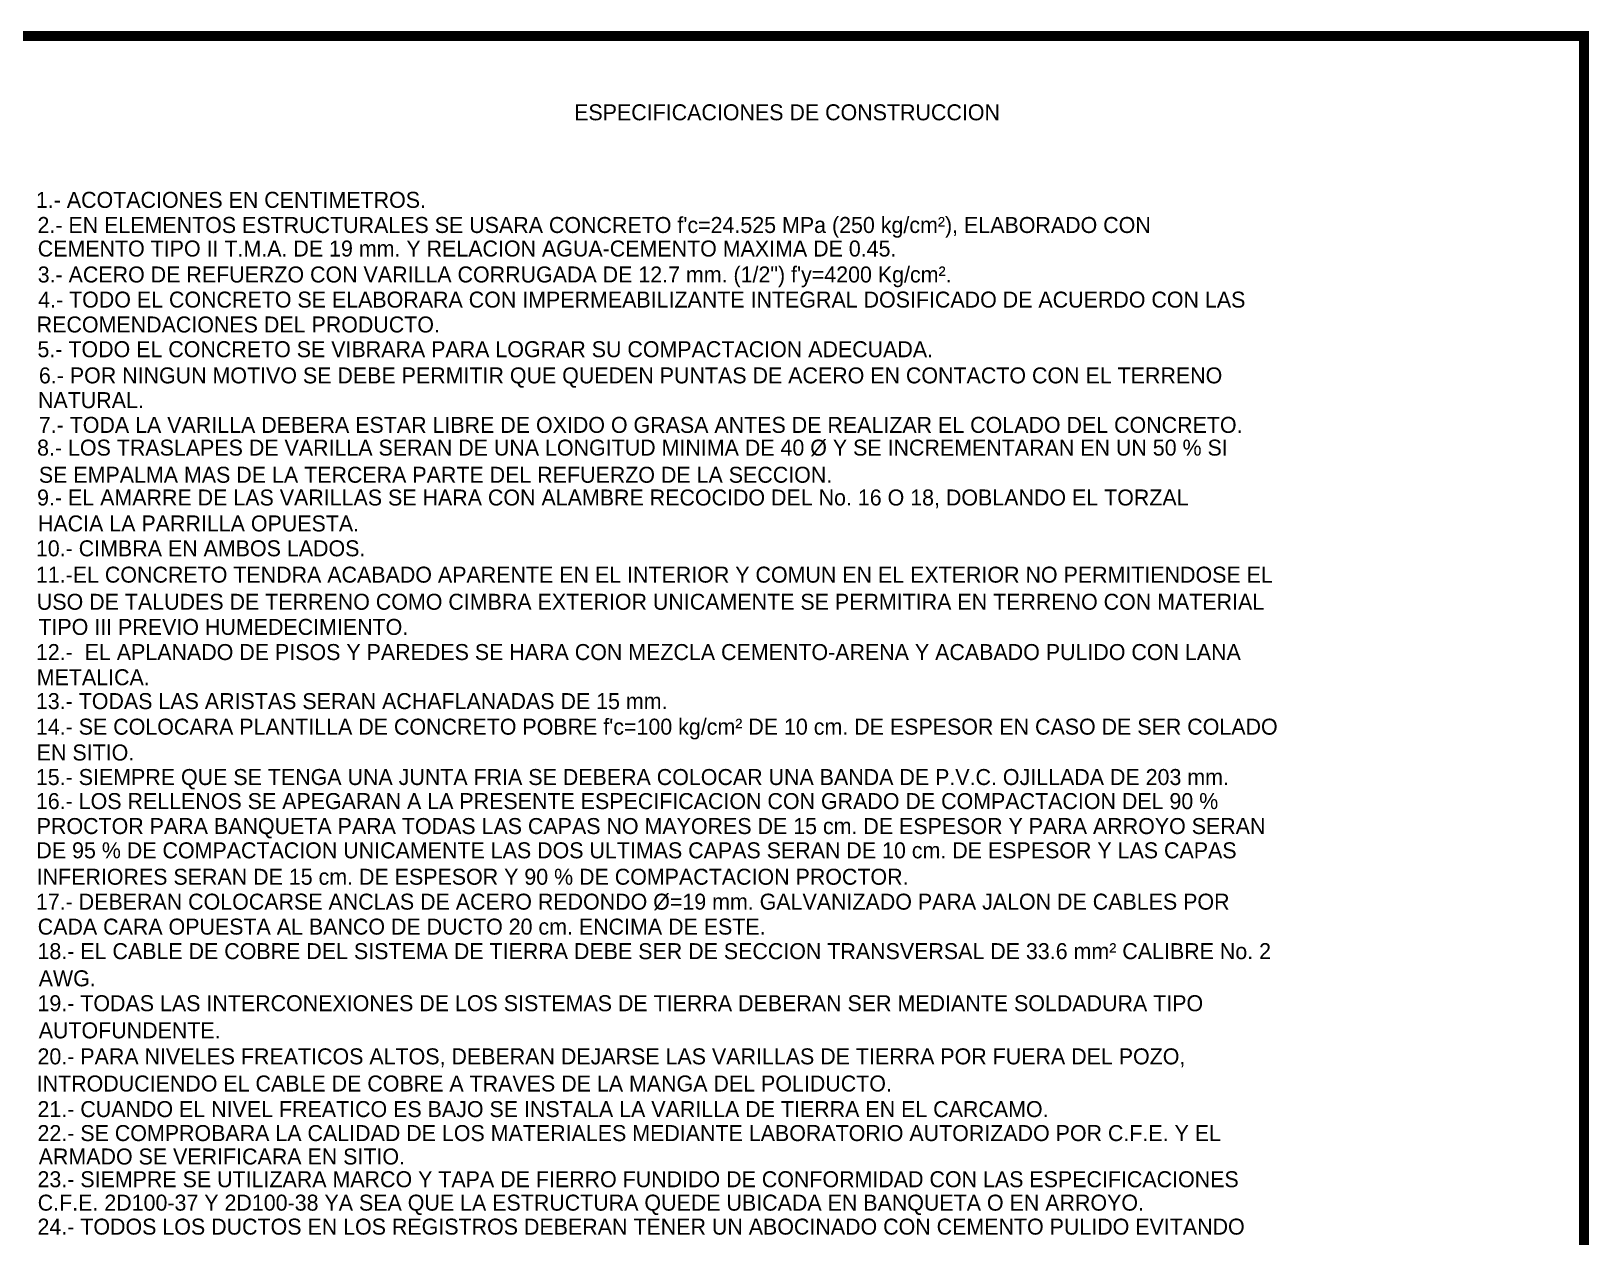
# Model space of a CAD drawing. Header units: centimetres. Extents: x 899 to 420531, y -3171 to 1299.
# Drawn here: x 16508 to 17870, y -2099 to -1044 of the extents above; entities that cross this region are included whole.
import ezdxf

# ---------------------------------------------------------------- set-up
doc = ezdxf.new("R2010")
doc.units = ezdxf.units.CM
doc.header["$LTSCALE"] = 10
doc.header["$MEASUREMENT"] = 0
for name, color, linetype in [('CABLES Y VARILLAS', 7, 'CONTINUOUS'), ('DIM', 7, 'CONTINUOUS'), ('MARCO', 7, 'CONTINUOUS'), ('TEXTOS', 7, 'CONTINUOUS')]:
    doc.layers.add(name, color=color, linetype=linetype)
doc.styles.get("Standard").update_dxf_attribs({"font": ''})
doc.styles.get('Standard').set_extended_font_data('Zurich Ex BT')

# ---------------------------------------------------------------- blocks, each defined once
blk = doc.blocks.new('Marco-Reg')
at = {"layer": 'MARCO', "linetype": 'Continuous', "const_width": 8.492823908374419}
blk.add_lwpolyline([(17865.85293699697, -3167.122317392529), (17865.85293699697, -1048.466067392645), (14591.56600517897, -1048.466067392645), (14591.56600517897, -3167.122317392527)], close=True, dxfattribs=at)

msp = doc.modelspace()

# ---------------------------------------------------------------- block references
at = {"layer": 'DIM'}
msp.add_blockref('Marco-Reg', (0, 0), dxfattribs=at)

# ---------------------------------------------------------------- texts
at = {"layer": 'CABLES Y VARILLAS'}
for s, p in [('1.- ACOTACIONES EN CENTIMETROS.', (16511.86954016027, -1198.848206664538)), ("2.- EN ELEMENTOS ESTRUCTURALES SE USARA CONCRETO f'c=24.525 MPa (250 kg/cm²), ELABORADO CON ", (16513.26767073846, -1220.838281104201)), ('CEMENTO TIPO II T.M.A. DE 19 mm. Y RELACION AGUA-CEMENTO MAXIMA DE 0.45.', (16513.46000616124, -1241.445629376491)), ('3.- ACERO DE REFUERZO CON VARILLA CORRUGADA DE 12.7 mm. (1/2") f\'y=4200 Kg/cm².', (16513.445211129, -1264.140674747919)), ('4.- TODO EL CONCRETO SE ELABORARA CON IMPERMEABILIZANTE INTEGRAL DOSIFICADO DE ACUERDO CON LAS ', (16513.84467700816, -1286.130749187526)), ('RECOMENDACIONES DEL PRODUCTO.', (16512.60189427259, -1307.900332659803)), ('5.- TODO EL CONCRETO SE VIBRARA PARA LOGRAR SU COMPACTACION ADECUADA.', (16513.25287570576, -1329.5474377514)), ('6.- POR NINGUN MOTIVO SE DEBE PERMITIR QUE QUEDEN PUNTAS DE ACERO EN CONTACTO CON EL TERRENO ', (16514.50853435049, -1352.454318541586)), ('NATURAL.', (16513.69480755903, -1374.109590176233)), ('7.- TODA LA VARILLA DEBERA ESTAR LIBRE DE OXIDO O GRASA ANTES DE REALIZAR EL COLADO DEL CONCRETO.', (16514.39017408983, -1395.75669526783)), ('8.- LOS TRASLAPES DE VARILLA SERAN DE UNA LONGITUD MINIMA DE 40 Ø Y SE INCREMENTARAN EN UN 50 % SI ', (16512.91806834952, -1415.650922982838)), ('SE EMPALMA MAS DE LA TERCERA PARTE DEL REFUERZO DE LA SECCION.', (16514.46414925286, -1439.402041342027)), ('9.- EL AMARRE DE LAS VARILLAS SE HARA CON ALAMBRE RECOCIDO DEL No. 16 O 18, DOBLANDO EL TORZAL ', (16512.91806834952, -1459.296269057036)), ('HACIA LA PARRILLA OPUESTA.', (16513.65042246139, -1481.999464053981)), ('10.- CIMBRA EN AMBOS LADOS.', (16511.86954016027, -1503.760880983209)), ('11.-EL CONCRETO TENDRA ACABADO APARENTE EN EL INTERIOR Y COMUN EN EL EXTERIOR NO PERMITIENDOSE EL ', (16511.86954016027, -1526.798878785115)), ('USO DE TALUDES DE TERRENO COMO CIMBRA EXTERIOR UNICAMENTE SE PERMITIRA EN TERRENO CON MATERIAL ', (16512.70545950055, -1550.549997144361)), ('TIPO III PREVIO HUMEDECIMIENTO.', (16514.05180746454, -1572.548238127017)), ('12.-  EL APLANADO DE PISOS Y PAREDES SE HARA CON MEZCLA CEMENTO-ARENA Y ACABADO PULIDO CON LANA ', (16511.86954016027, -1594.538312566568)), ('METALICA.', (16512.61668930528, -1616.574668773473)), ('13.- TODAS LAS ARISTAS SERAN ACHAFLANADAS DE 15 mm.', (16511.86954016027, -1637.464653824466)), ("14.- SE COLOCARA PLANTILLA DE CONCRETO POBRE f'c=100 kg/cm² DE 10 cm. DE ESPESOR EN CASO DE SER COLADO ", (16511.86954016027, -1659.830780649949)), ('EN SITIO.', (16512.60189427259, -1682.423650238732)), ('15.- SIEMPRE QUE SE TENGA UNA JUNTA FRIA SE DEBERA COLOCAR UNA BANDA DE P.V.C. OJILLADA DE 203 mm.', (16511.86954016027, -1703.899279115061)), ('16.- LOS RELLENOS SE APEGARAN A LA PRESENTE ESPECIFICACION CON GRADO DE COMPACTACION DEL 90 % ', (16511.86954016027, -1724.951755600589)), ('PROCTOR PARA BANQUETA PARA TODAS LAS CAPAS NO MAYORES DE 15 cm. DE ESPESOR Y PARA ARROYO SERAN ', (16512.60189427259, -1746.797552603778)), ('DE 95 % DE COMPACTACION UNICAMENTE LAS DOS ULTIMAS CAPAS SERAN DE 10 cm. DE ESPESOR Y LAS CAPAS ', (16512.31319625919, -1768.033658277033)), ('INFERIORES SERAN DE 15 cm. DE ESPESOR Y 90 % DE COMPACTACION PROCTOR.', (16512.55011165883, -1791.1560361529)), ('17.- DEBERAN COLOCARSE ANCLAS DE ACERO REDONDO Ø=19 mm. GALVANIZADO PARA JALON DE CABLES POR ', (16511.86954016027, -1812.955585223908)), ('CADA CARA OPUESTA AL BANCO DE DUCTO 20 cm. ENCIMA DE ESTE.', (16513.46000616124, -1834.801382227098)), ('18.- EL CABLE DE COBRE DEL SISTEMA DE TIERRA DEBE SER DE SECCION TRANSVERSAL DE 33.6 mm² CALIBRE No. 2 ', (16513.26767073846, -1856.269339799411)), ('AWG.', (16514.31072053422, -1880.020458158599)), ('19.- TODAS LAS INTERCONEXIONES DE LOS SISTEMAS DE TIERRA DEBERAN SER MEDIANTE SOLDADURA TIPO ', (16513.26767073846, -1901.819990312077)), ('AUTOFUNDENTE.', (16514.31072053422, -1925.571108671322)), ('20.- PARA NIVELES FREATICOS ALTOS, DEBERAN DEJARSE LAS VARILLAS DE TIERRA POR FUERA DEL POZO, ', (16513.26767073846, -1948.32331842033)), ('INTRODUCIENDO EL CABLE DE COBRE A TRAVES DE LA MANGA DEL POLIDUCTO.', (16512.55011165883, -1972.074436779519)), ('21.- CUANDO EL NIVEL FREATICO ES BAJO SE INSTALA LA VARILLA DE TIERRA EN EL CARCAMO.', (16513.26767073846, -1994.464611109655)), ('22.- SE COMPROBARA LA CALIDAD DE LOS MATERIALES MEDIANTE LABORATORIO AUTORIZADO POR C.F.E. Y EL ', (16513.26767073846, -2015.444877411212)), ('ARMADO SE VERIFICARA EN SITIO.', (16514.31072053422, -2035.937896928342)), ('23.- SIEMPRE SE UTILIZARA MARCO Y TAPA DE FIERRO FUNDIDO DE CONFORMIDAD CON LAS ESPECIFICACIONES ', (16513.26767073846, -2055.83212464335)), ('C.F.E. 2D100-37 Y 2D100-38 YA SEA QUE LA ESTRUCTURA QUEDE UBICADA EN BANQUETA O EN ARROYO.', (16513.46000616124, -2076.325177995653)), ('24.- TODOS LOS DUCTOS EN LOS REGISTROS DEBERAN TENER UN ABOCINADO CON CEMENTO PULIDO EVITANDO ', (16513.26767073846, -2097.30542737968))]:
    msp.add_text(s, height=14, dxfattribs=at).set_placement(p)
at = {"layer": 'TEXTOS'}
msp.add_text('ESPECIFICACIONES DE CONSTRUCCION', height=14, dxfattribs=at).set_placement((16982.63187964714, -1122.234906491927))

doc.saveas('drawing.dxf')
